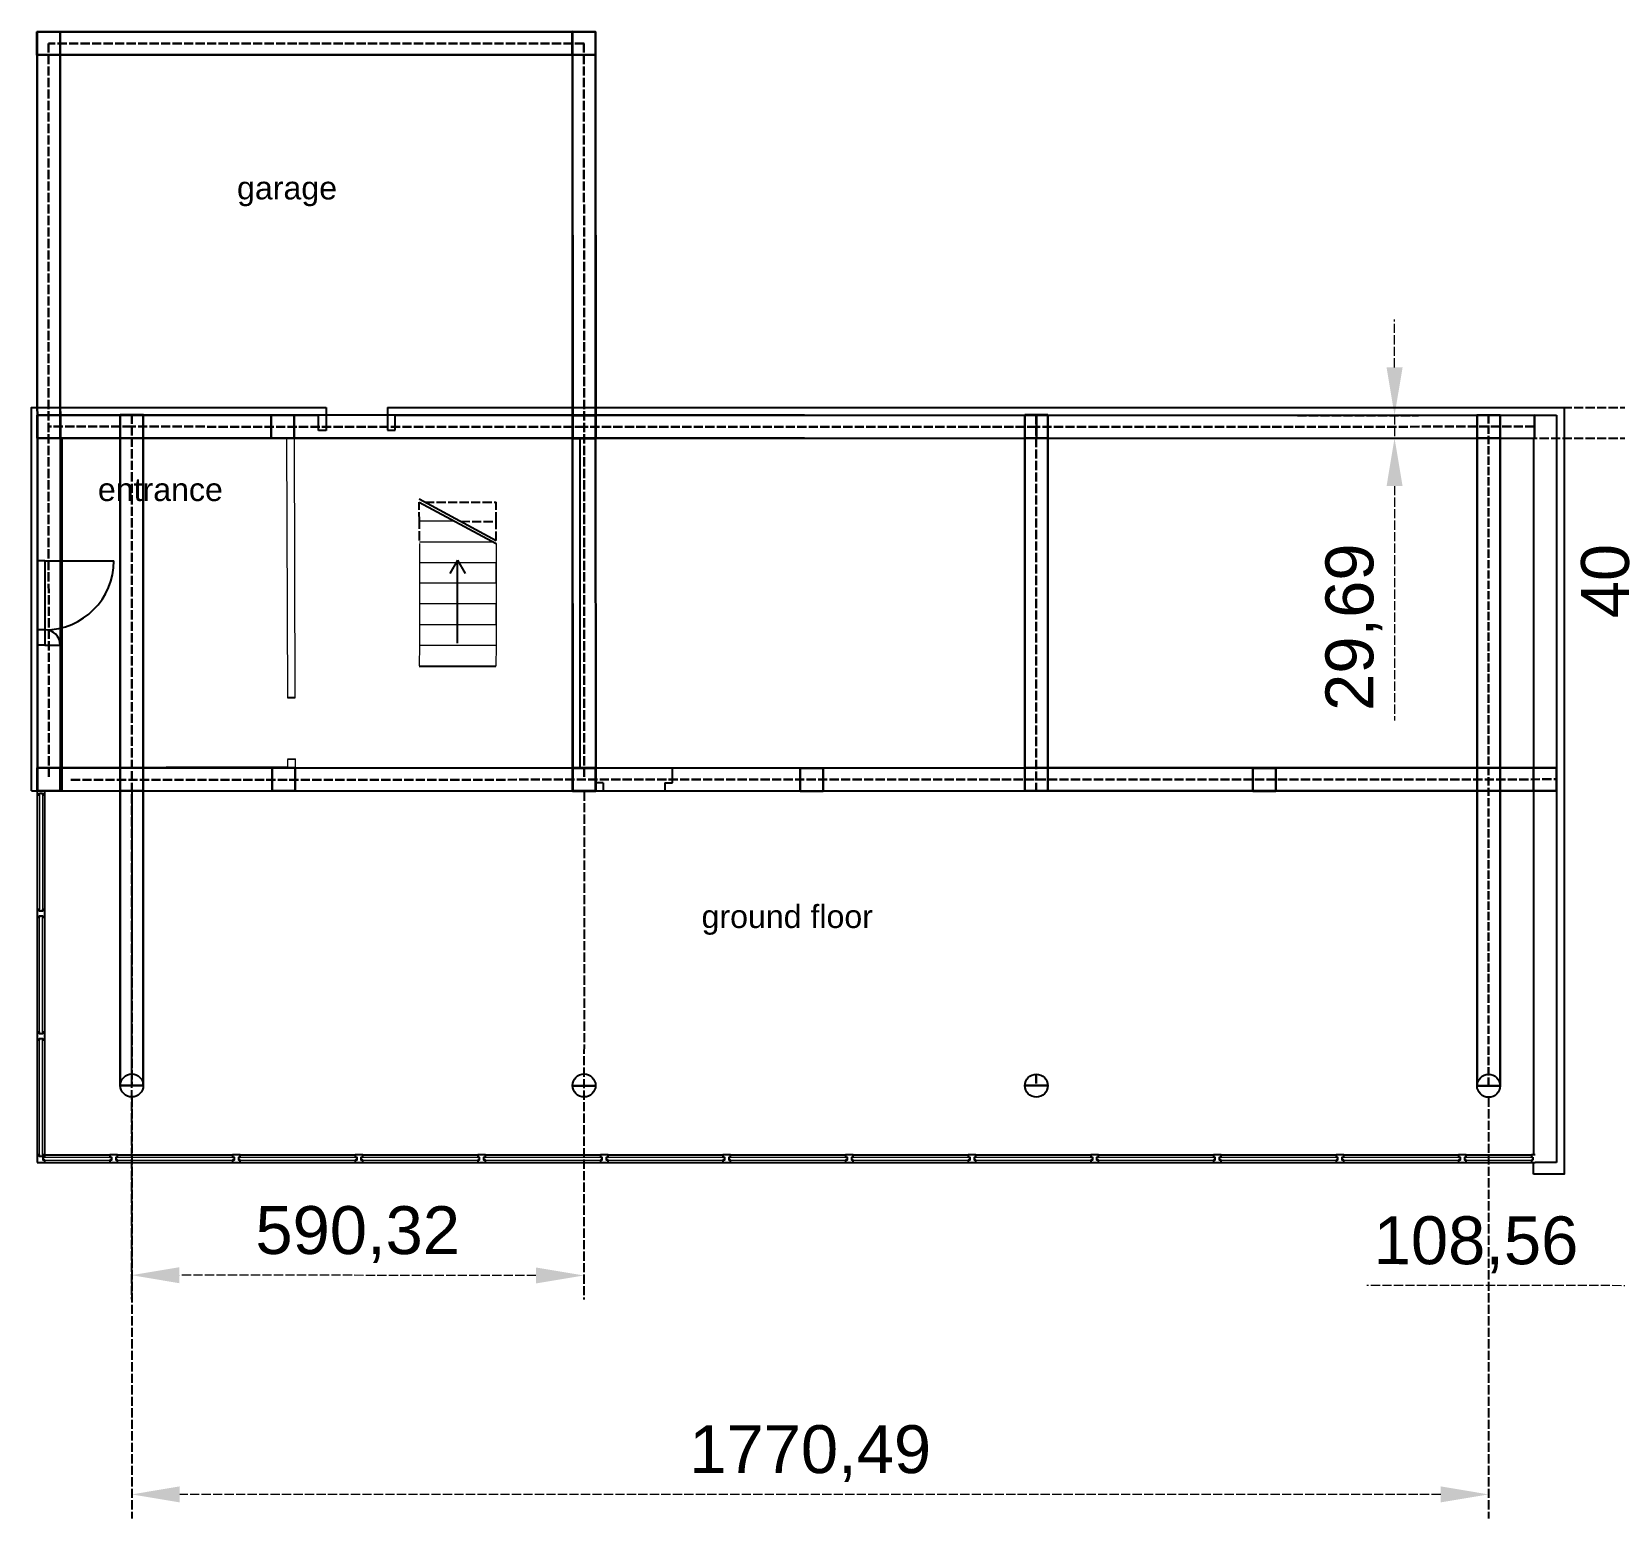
# Model space of a CAD drawing. Header units: millimetres. Extents: x 1777 to 12210, y 718 to 13284.
# Drawn here: x 7168 to 9234, y 11344 to 13284 of the extents above; entities that cross this region are included whole.
import ezdxf

# ---------------------------------------------------------------- set-up
doc = ezdxf.new("R2010")
doc.units = ezdxf.units.MM
doc.linetypes.add('-1', pattern=[0])
doc.linetypes.add('ACAD_ISO02W100', pattern=[15, 12, -3])
for name, color, linetype, lineweight in [('0-construction line', 1, 'Continuous', 30), ('access', 3, 'Continuous', 30), ('constructional', 1, 'Continuous', 30), ('L2_VISTA', 2, 'Continuous', 25), ('pilars', 250, 'Continuous', 30)]:
    doc.layers.add(name, color=color, linetype=linetype, lineweight=lineweight)
for name, color, linetype in [('glass', 4, 'Continuous'), ('infissi', 8, 'Continuous'), ('linee a vista', 5, 'Continuous'), ('sectioned walls', 7, 'Continuous')]:
    doc.layers.add(name, color=color, linetype=linetype)
doc.styles.get("Standard").update_dxf_attribs({"font": 'arial.ttf'})
doc.dimstyles.new('ISO-25', dxfattribs={"dimscale": 25, "dimtxt": 2.5, "dimasz": 2.5, "dimexe": 1.25, "dimexo": 0.625, "dimtad": 1, "dimtxsty": 'Standard', "dimcen": 2.5, "dimadec": 0, "dimazin": 0, "dimtfac": 1, "dimtmove": 0, "dimatfit": 3, "dimfxl": 1, "dimlwd": 9, "dimarcsym": 0})

# ---------------------------------------------------------------- blocks, each defined once
blk = doc.blocks.new('*D14')
at = {"layer": 'access', "color": 0, "linetype": 'ACAD_ISO02W100', "lineweight": -2, "transparency": 16777216}
for p, q in [((9321.1, 12293), (9320.5, 11616.4)), ((9429.7, 12292.9), (9429, 11616.3))]:
    blk.add_line(p, q, dxfattribs=at)
at = {"layer": 'access', "color": 0, "linetype": 'ACAD_ISO02W100', "lineweight": 9, "transparency": 16777216}
for p, q in [((9258, 11647.8), (8910.7, 11648.1)), ((9429.1, 11647.6), (9320.5, 11647.7)), ((9491.6, 11647.5), (9554.1, 11647.5))]:
    blk.add_line(p, q, dxfattribs=at)
at = {"layer": 'access', "color": 0, "linetype": 'ACAD_ISO02W100', "transparency": 16777216}
for points in [[(9258, 11658.2), (9258, 11637.3), (9320.5, 11647.7)], [(9491.6, 11657.9), (9491.5, 11637.1), (9429.1, 11647.6)]]:
    blk.add_solid(points, dxfattribs=at)
at = {"layer": 'Defpoints', "color": 0, "linetype": 'ACAD_ISO02W100', "transparency": 16777216}
for p in [(9321.2, 12308.6), (9429.7, 12308.5), (9320.5, 11647.7)]:
    blk.add_point(p, dxfattribs=at)
at = {"layer": 'access', "color": 0, "linetype": 'ACAD_ISO02W100', "transparency": 16777216, "insert": (9053.2, 11701.2), "char_height": 62.5, "attachment_point": 5, "rotation": 359.9423}
blk.add_mtext('108,56', dxfattribs=at)
blk = doc.blocks.new('*D15')
at = {"layer": 'access', "color": 0, "linetype": 'ACAD_ISO02W100', "lineweight": -2, "transparency": 16777216}
for p, q in [((7299.1, 11892.9), (7299.1, 11344.3)), ((9069.6, 11892.9), (9069.6, 11344.3))]:
    blk.add_line(p, q, dxfattribs=at)
at = {"layer": 'access', "color": 0, "linetype": 'ACAD_ISO02W100', "lineweight": 9, "transparency": 16777216}
blk.add_line((9007.1, 11375.5), (7361.6, 11375.5), dxfattribs=at)
at = {"layer": 'access', "color": 0, "linetype": 'ACAD_ISO02W100', "transparency": 16777216}
for points in [[(7361.6, 11386), (7361.6, 11365.1), (7299.1, 11375.5)], [(9007.1, 11386), (9007.1, 11365.1), (9069.6, 11375.5)]]:
    blk.add_solid(points, dxfattribs=at)
at = {"layer": 'Defpoints', "color": 0, "linetype": 'ACAD_ISO02W100', "transparency": 16777216}
for p in [(7299.1, 11908.5), (9069.6, 11908.5), (7299.1, 11375.5)]:
    blk.add_point(p, dxfattribs=at)
at = {"layer": 'access', "color": 0, "linetype": 'ACAD_ISO02W100', "transparency": 16777216, "insert": (8184.4, 11428.7), "char_height": 62.5, "attachment_point": 5}
blk.add_mtext('1770,49', dxfattribs=at)
blk = doc.blocks.new('*D16')
at = {"layer": 'access', "color": 0, "linetype": 'ACAD_ISO02W100', "lineweight": -2, "transparency": 16777216}
for p, q in [((7299.1, 12292.7), (7298.6, 11630.3)), ((7889.4, 12292.3), (7889, 11629.8))]:
    blk.add_line(p, q, dxfattribs=at)
at = {"layer": 'access', "color": 0, "linetype": 'ACAD_ISO02W100', "lineweight": 9, "transparency": 16777216}
blk.add_line((7826.5, 11661.1), (7361.2, 11661.5), dxfattribs=at)
at = {"layer": 'access', "color": 0, "linetype": 'ACAD_ISO02W100', "transparency": 16777216}
for points in [[(7361.2, 11671.9), (7361.2, 11651), (7298.7, 11661.5)], [(7826.5, 11671.5), (7826.5, 11650.7), (7889, 11661.1)]]:
    blk.add_solid(points, dxfattribs=at)
at = {"layer": 'Defpoints', "color": 0, "linetype": 'ACAD_ISO02W100', "transparency": 16777216}
for p in [(7299.1, 12308.3), (7889.4, 12307.9), (7298.7, 11661.5)]:
    blk.add_point(p, dxfattribs=at)
at = {"layer": 'access', "color": 0, "linetype": 'ACAD_ISO02W100', "transparency": 16777216, "insert": (7593.9, 11714.5), "char_height": 62.5, "attachment_point": 5, "rotation": 359.9594}
blk.add_mtext('590,32', dxfattribs=at)
blk = doc.blocks.new('*D18')
at = {"layer": 'access', "color": 0, "linetype": 'ACAD_ISO02W100', "lineweight": 9, "transparency": 16777216}
for p, q in [((9269.5, 12855.9), (9269.5, 12918.4)), ((9269.5, 12793.4), (9269.5, 12753.4)), ((9269.5, 12690.9), (9269.5, 12505.4))]:
    blk.add_line(p, q, dxfattribs=at)
at = {"layer": 'access', "color": 0, "linetype": 'ACAD_ISO02W100', "lineweight": -2, "transparency": 16777216}
for p, q in [((8416.2, 12793.4), (9300.8, 12793.4)), ((8416.2, 12753.4), (9300.8, 12753.4))]:
    blk.add_line(p, q, dxfattribs=at)
at = {"layer": 'access', "color": 0, "linetype": 'ACAD_ISO02W100', "transparency": 16777216}
for points in [[(9259.1, 12855.9), (9280, 12855.9), (9269.5, 12793.4)], [(9259.1, 12690.9), (9280, 12690.9), (9269.5, 12753.4)]]:
    blk.add_solid(points, dxfattribs=at)
at = {"layer": 'Defpoints', "color": 0, "linetype": 'ACAD_ISO02W100', "transparency": 16777216}
for p in [(8400.6, 12793.4), (8400.6, 12753.4), (9269.5, 12753.4)]:
    blk.add_point(p, dxfattribs=at)
at = {"layer": 'access', "color": 0, "linetype": 'ACAD_ISO02W100', "transparency": 16777216, "insert": (9222, 12566.9), "char_height": 62.5, "attachment_point": 5, "rotation": 90}
blk.add_mtext('40', dxfattribs=at)
blk = doc.blocks.new('*D19')
at = {"layer": 'access', "color": 0, "linetype": 'ACAD_ISO02W100', "lineweight": 9, "transparency": 16777216}
for p, q in [((8946.9, 12845.6), (8946.9, 12908.1)), ((8946.9, 12783.1), (8946.9, 12753.4)), ((8946.9, 12690.9), (8946.9, 12385.1))]:
    blk.add_line(p, q, dxfattribs=at)
at = {"layer": 'access', "color": 0, "linetype": 'ACAD_ISO02W100', "lineweight": -2, "transparency": 16777216}
for p, q in [((8820.1, 12783.1), (8978.2, 12783.1)), ((8820.1, 12753.4), (8978.2, 12753.4))]:
    blk.add_line(p, q, dxfattribs=at)
at = {"layer": 'access', "color": 0, "linetype": 'ACAD_ISO02W100', "transparency": 16777216}
for points in [[(8936.5, 12845.6), (8957.4, 12845.6), (8946.9, 12783.1)], [(8936.5, 12690.9), (8957.4, 12690.9), (8946.9, 12753.4)]]:
    blk.add_solid(points, dxfattribs=at)
at = {"layer": 'Defpoints', "color": 0, "linetype": 'ACAD_ISO02W100', "transparency": 16777216}
for p in [(8804.4, 12783.1), (8804.4, 12753.4), (8946.9, 12753.4)]:
    blk.add_point(p, dxfattribs=at)
at = {"layer": 'access', "color": 0, "linetype": 'ACAD_ISO02W100', "transparency": 16777216, "insert": (8893.8, 12506.8), "char_height": 62.5, "attachment_point": 5, "rotation": 90}
blk.add_mtext('29,69', dxfattribs=at)

msp = doc.modelspace()

# ---------------------------------------------------------------- linework, layer by layer
for p, q in [((7175.567, 13283.397), (7904.295, 13283.397)), ((7904.295, 12783.44), (7904.295, 13283.397)), ((7205.567, 12783.44), (7205.567, 13253.397)), ((7205.567, 13253.397), (7874.295, 13253.397)), ((7874.295, 12783.44), (7874.295, 13253.397)), ((7552.585, 12793.44), (7552.585, 12763.475)), ((7632.813, 12793.44), (7632.813, 12763.72)), ((7205.567, 12783.44), (7542.586, 12783.44)), ((7642.813, 12783.44), (7874.295, 12783.44)), ((7904.295, 12783.44), (9158.429, 12783.44)), ((9158.429, 12783.44), (9158.429, 11808.443)), ((7185.83, 12753.44), (7501.103, 12753.44)), ((7511.103, 12753.44), (7552.616, 12753.44)), ((7632.845, 12753.44), (7674.296, 12753.44)), ((7674.296, 12753.44), (7874.301, 12753.44)), ((7874.299, 12293.327), (7874.294, 12753.44)), ((7874.452, 12672.046), (7874.301, 12753.44)), ((7884.299, 12753.44), (8234.294, 12753.44)), ((7884.299, 12433.369), (7884.299, 12753.44)), ((8234.294, 12753.44), (8454.294, 12753.44)), ((8454.294, 12753.44), (9128.429, 12753.44)), ((7884.299, 12323.369), (7884.299, 12433.369)), ((7502.411, 12324.391), (7185.571, 12323.425)), ((7884.299, 12323.369), (7904.306, 12323.368)), ((7904.306, 12303.605), (7904.306, 12323.368)), ((8004.502, 12323.366), (8234.299, 12323.359)), ((8004.502, 12303.834), (8004.502, 12323.366)), ((8234.299, 12323.359), (8454.299, 12323.359)), ((8454.299, 12323.359), (8791.83, 12323.347)), ((8791.829, 12293.339), (8791.83, 12323.347)), ((9054.64, 12323.337), (9129.358, 12323.334)), ((9054.64, 12293.342), (9054.64, 12323.337)), ((7168.429, 12293.44), (7208.429, 12293.44)), ((7175.571, 12293.3), (7512.416, 12293.3)), ((7914.274, 12303.605), (7904.306, 12303.605)), ((7994.502, 12303.834), (8004.502, 12303.834)), ((9143.474, 11808.443), (9130.493, 11808.443)), ((9158.429, 11808.443), (9130.493, 11808.443))]:
    msp.add_line(p, q)
at = {"linetype": '-1'}
msp.add_line((9128.429, 11793.44), (9128.429, 11808.443), dxfattribs=at)
for points in [[(7168.429, 12293.44), (7168.429, 12793.44), (7552.585, 12793.44)], [(7632.813, 12793.44), (9168.429, 12793.44), (9168.429, 11793.44), (9128.429, 11793.44)], [(7208.429, 12293.44), (7208.429, 12753.44), (9128.429, 12753.44), (9128.429, 11818.443)]]:
    msp.add_lwpolyline(points)
at = {"layer": '0-construction line', "color": 0, "lineweight": 0}
for p, q in [((7175.57, 12593.42), (7175.567, 13283.397)), ((7175.571, 12293.3), (7175.57, 12483.42)), ((8791.829, 12293.339), (7874.299, 12293.327)), ((9129.423, 12293.343), (9054.638, 12293.342))]:
    msp.add_line(p, q, dxfattribs=at)
at = {"layer": '0-construction line', "linetype": 'ByBlock'}
msp.add_lwpolyline([(7874.295, 13283.397), (7904.295, 13283.397), (7904.722, 12753.44), (7874.722, 12753.44)], close=True, dxfattribs=at)
at = {"layer": '0-construction line'}
msp.add_lwpolyline([(7284.13, 11908.939), (7314.13, 11908.939), (7314.13, 12783.868), (7284.13, 12783.868)], close=True, dxfattribs=at)
for points in [[(7904.722, 12783.44), (7874.722, 12783.44)], [(8494.459, 12293.236), (8494.459, 12783.657), (8464.459, 12783.657), (8464.459, 12293.236)], [(7874.722, 11908.511), (7904.722, 11908.511)], [(8464.459, 11908.728), (8494.459, 11908.728)]]:
    msp.add_lwpolyline(points, dxfattribs=at)
at = {"layer": '0-construction line', "ltscale": 0.9}
msp.add_lwpolyline([(9054.624, 11908.511), (9084.624, 11908.511), (9084.624, 12783.44), (9054.624, 12783.44)], close=True, dxfattribs=at)
at = {"layer": 'access', "linetype": 'ACAD_ISO02W100'}
for p, q in [((7889.295, 13268.397), (7190.483, 13268.397)), ((7190.483, 13268.397), (7190.681, 12308.412)), ((7889.131, 13268.397), (7889.445, 12307.924)), ((7299.13, 12768.441), (7190.543, 12768.44)), ((7299.13, 12783.868), (7299.13, 11908.939)), ((7889.295, 12768.079), (7299.13, 12768.441)), ((8479.461, 12768.079), (7889.295, 12768.079)), ((8479.459, 12783.657), (8479.459, 12293.236)), ((9129.399, 12768.479), (8479.461, 12768.079)), ((7219.646, 12307.705), (9158.429, 12308.338)), ((8479.459, 11923.728), (8479.459, 11908.728))]:
    msp.add_line(p, q, dxfattribs=at)
at = {"layer": 'access', "linetype": 'ACAD_ISO02W100', "ltscale": 0.9}
msp.add_line((9069.624, 12783.44), (9069.624, 11908.511), dxfattribs=at)
at = {"layer": 'constructional'}
for points in [[(7175.116, 13283.397), (7873.868, 13283.662), (7873.868, 13253.662), (7175.116, 13253.397)], [(7205.567, 13283.397), (7205.891, 12293.293), (7175.891, 12293.293), (7175.567, 13283.397)], [(7175.543, 12783.44), (7874.295, 12783.706), (7874.295, 12753.706), (7175.543, 12753.44)], [(7904.295, 12783.472), (7904.56, 12292.971), (7874.56, 12292.971), (7874.295, 12783.472)], [(7874.297, 12783.706), (8479.461, 12783.079), (8479.461, 12753.079), (7874.308, 12753.706)], [(8479.461, 12783.079), (9129.399, 12783.177), (9129.399, 12753.177), (8479.461, 12753.079)], [(7175.571, 12323.425), (7904.552, 12322.929), (7904.552, 12292.929), (7175.571, 12293.3)], [(7874.552, 12322.919), (8494.459, 12323.236), (8494.46, 12293.335), (7874.552, 12292.919)], [(8494.459, 12323.236), (9158.429, 12323.334), (9158.429, 12293.334), (8494.46, 12293.335)]]:
    msp.add_lwpolyline(points, close=True, dxfattribs=at)
at = {"layer": 'glass', "color": 0, "linetype": 'Continuous', "lineweight": 0}
for p, q in [((7501.103, 12753.44), (7502.136, 12414.619)), ((7511.103, 12753.44), (7512.069, 12414.649)), ((7502.381, 12334.391), (7502.411, 12324.391)), ((7512.298, 12334.422), (7512.416, 12293.3))]:
    msp.add_line(p, q, dxfattribs=at)
at = {"layer": 'glass', "color": 8}
for p, q in [((7175.571, 12288.3), (7175.571, 12138.409)), ((7185.571, 12138.409), (7185.571, 12288.3)), ((7175.571, 12128.409), (7175.571, 11978.409)), ((7185.571, 11978.409), (7185.571, 12128.409)), ((7175.571, 11968.409), (7175.571, 11818.409)), ((7185.571, 11818.409), (7185.571, 11968.409)), ((7185.571, 11818.409), (7270.571, 11818.409)), ((7280.571, 11818.409), (7430.571, 11818.409)), ((7440.571, 11818.409), (7590.571, 11818.409)), ((7600.571, 11818.409), (7750.571, 11818.409)), ((7760.571, 11818.409), (7910.571, 11818.409)), ((7920.571, 11818.409), (8070.571, 11818.409)), ((8080.571, 11818.409), (8230.571, 11818.409)), ((8240.571, 11818.409), (8390.571, 11818.409)), ((8400.571, 11818.409), (8550.571, 11818.409)), ((8560.571, 11818.409), (8710.571, 11818.409)), ((8720.571, 11818.409), (8870.571, 11818.409)), ((8880.571, 11818.409), (9030.571, 11818.409)), ((9040.571, 11818.443), (9125.493, 11818.443)), ((7185.571, 11808.409), (7270.571, 11808.409)), ((7280.571, 11808.409), (7430.571, 11808.409)), ((7440.571, 11808.409), (7590.571, 11808.409)), ((7600.571, 11808.409), (7750.571, 11808.409)), ((7760.571, 11808.409), (7910.571, 11808.409)), ((7920.571, 11808.409), (8070.571, 11808.409)), ((8080.571, 11808.409), (8230.571, 11808.409)), ((8240.571, 11808.409), (8390.571, 11808.409)), ((8400.571, 11808.409), (8550.571, 11808.409)), ((8560.571, 11808.409), (8710.571, 11808.409)), ((8720.571, 11808.409), (8870.571, 11808.409)), ((8880.571, 11808.409), (9030.571, 11808.409)), ((9040.571, 11808.443), (9125.493, 11808.443))]:
    msp.add_line(p, q, dxfattribs=at)
at = {"layer": 'glass', "color": 4, "linetype": 'Continuous', "lineweight": 0}
for p, q in [((7178.571, 12288.3), (7178.571, 12138.3)), ((7182.571, 12288.3), (7182.571, 12138.3)), ((7178.571, 11978.409), (7178.571, 12128.409)), ((7182.571, 11978.409), (7182.571, 12128.409)), ((7178.571, 11818.409), (7178.571, 11968.409)), ((7182.571, 11818.409), (7182.571, 11968.409)), ((7185.571, 11815.409), (7270.571, 11815.409)), ((7280.571, 11815.409), (7430.571, 11815.409)), ((7440.571, 11815.409), (7590.571, 11815.409)), ((7600.571, 11815.409), (7750.571, 11815.409)), ((7760.571, 11815.409), (7910.571, 11815.409)), ((7920.571, 11815.409), (8070.571, 11815.409)), ((8080.571, 11815.409), (8230.571, 11815.409)), ((8240.571, 11815.409), (8390.571, 11815.409)), ((8400.571, 11815.409), (8550.571, 11815.409)), ((8560.571, 11815.409), (8710.571, 11815.409)), ((8720.571, 11815.409), (8870.571, 11815.409)), ((8880.571, 11815.409), (9030.571, 11815.409)), ((9040.571, 11815.409), (9125.493, 11815.443)), ((7185.571, 11811.409), (7270.571, 11811.409)), ((7280.571, 11811.409), (7430.571, 11811.409)), ((7440.571, 11811.409), (7590.571, 11811.409)), ((7600.571, 11811.409), (7750.571, 11811.409)), ((7760.571, 11811.409), (7910.571, 11811.409)), ((7920.571, 11811.409), (8070.571, 11811.409)), ((8080.571, 11811.409), (8230.571, 11811.409)), ((8240.571, 11811.409), (8390.571, 11811.409)), ((8400.571, 11811.409), (8550.571, 11811.409)), ((8560.571, 11811.409), (8710.571, 11811.409)), ((8720.571, 11811.409), (8870.571, 11811.409)), ((8880.571, 11811.409), (9030.571, 11811.409)), ((9040.571, 11811.443), (9125.493, 11811.443))]:
    msp.add_line(p, q, dxfattribs=at)
at = {"layer": 'infissi'}
for p, q in [((7185.701, 12593.421), (7175.57, 12593.42)), ((7175.57, 12593.42), (7175.57, 12483.42)), ((7185.701, 12593.421), (7275.701, 12593.421)), ((7185.701, 12593.421), (7185.701, 12483.421)), ((7185.701, 12503.421), (7175.57, 12503.42)), ((7185.701, 12483.421), (7175.57, 12483.42)), ((7185.701, 12483.421), (7205.701, 12483.421)), ((7512.416, 12414.65), (7502.136, 12414.619)), ((7512.644, 12334.423), (7502.381, 12334.391)), ((7914.274, 12303.605), (7914.305, 12293.326)), ((7994.502, 12303.834), (7994.533, 12293.571))]:
    msp.add_line(p, q, dxfattribs=at)
for centre, radius, start, end in [((7185.701, 12593.421), 90, 270, 0), ((7185.701, 12483.421), 20, 0, 90)]:
    msp.add_arc(centre, radius, start, end, dxfattribs=at)
at = {"layer": 'L2_VISTA'}
for p, q in [((7724.296, 12594.333), (7714.296, 12577.013)), ((7724.296, 12486.106), (7724.296, 12594.333)), ((7724.296, 12594.333), (7734.296, 12577.013))]:
    msp.add_line(p, q, dxfattribs=at)
at = {"layer": 'linee a vista', "color": 3}
for p, q in [((7674.296, 12674.045), (7774.45, 12619.767)), ((7674.296, 12670.045), (7774.45, 12615.767))]:
    msp.add_line(p, q, dxfattribs=at)
at = {"layer": 'linee a vista', "linetype": 'ACAD_ISO02W100'}
for p, q in [((7674.322, 12644.999), (7674.296, 12670.045)), ((7681.871, 12669.941), (7774.399, 12669.86)), ((7774.425, 12644.814), (7774.399, 12669.86)), ((7674.347, 12619.952), (7674.322, 12644.999)), ((7728.081, 12644.897), (7774.425, 12644.814)), ((7774.45, 12619.767), (7774.425, 12644.814))]:
    msp.add_line(p, q, dxfattribs=at)
at = {"layer": 'linee a vista', "lineweight": 0}
for p, q in [((7720.7, 12644.897), (7674.356, 12644.897)), ((7674.347, 12615.952), (7674.372, 12590.906)), ((7770.52, 12617.897), (7674.356, 12617.897)), ((7774.45, 12615.767), (7774.475, 12590.721)), ((7774.609, 12590.897), (7674.356, 12590.897)), ((7674.372, 12590.906), (7674.372, 12537.342)), ((7774.475, 12590.721), (7774.475, 12537.157)), ((7774.659, 12564.333), (7674.406, 12564.333)), ((7674.372, 12537.342), (7674.372, 12483.248)), ((7774.659, 12537.333), (7674.406, 12537.333)), ((7774.475, 12537.157), (7774.475, 12483.064)), ((7774.55, 12510.064), (7674.296, 12510.064)), ((7674.372, 12483.248), (7674.193, 12456.291)), ((7774.55, 12483.064), (7674.296, 12483.064)), ((7774.475, 12483.064), (7774.296, 12456.106))]:
    msp.add_line(p, q, dxfattribs=at)
at = {"layer": 'linee a vista', "color": 5, "lineweight": 0}
for p, q in [((7774.475, 12563.721), (7774.475, 12590.721)), ((7774.525, 12510.157), (7774.525, 12537.157))]:
    msp.add_line(p, q, dxfattribs=at)
at = {"layer": 'linee a vista'}
msp.add_line((7674.296, 12456.106), (7774.296, 12456.106), dxfattribs=at)
at = {"layer": 'pilars', "linetype": 'ByBlock'}
for points in [[(7175.483, 13283.397), (7205.483, 13283.397), (7205.483, 13253.397), (7175.483, 13253.397)], [(7874.295, 13283.397), (7904.295, 13283.397), (7904.295, 13253.397), (7874.295, 13253.397)], [(7175.567, 12783.44), (7205.567, 12783.44), (7205.567, 12753.44), (7175.567, 12753.44)], [(7175.567, 12783.44), (7205.567, 12783.44), (7205.567, 12753.44), (7175.567, 12753.44)], [(7284.13, 12783.44), (7314.13, 12783.44), (7314.13, 12753.44), (7284.13, 12753.44)], [(7481.017, 12783.44), (7511.017, 12783.44), (7511.017, 12753.44), (7481.017, 12753.44)], [(7874.295, 12783.121), (7904.295, 12783.121), (7904.295, 12753.121), (7874.295, 12753.121)], [(8464.459, 12783.44), (8494.459, 12783.44), (8494.459, 12753.44), (8464.459, 12753.44)], [(9054.624, 12783.44), (9084.624, 12783.44), (9084.624, 12753.44), (9054.624, 12753.44)], [(7175.681, 12323.412), (7205.681, 12323.412), (7205.681, 12293.412), (7175.681, 12293.412)], [(7284.13, 12323.342), (7314.13, 12323.342), (7314.13, 12293.342), (7284.13, 12293.342)], [(7482.33, 12323.214), (7512.33, 12323.214), (7512.33, 12293.214), (7482.33, 12293.214)], [(7874.306, 12323.289), (7904.306, 12323.289), (7904.306, 12293.289), (7874.306, 12293.289)], [(7874.306, 12322.977), (7904.306, 12322.977), (7904.306, 12292.977), (7874.306, 12292.977)], [(8171.457, 12322.959), (8201.457, 12322.959), (8201.457, 12292.959), (8171.457, 12292.959)], [(8464.459, 12323.236), (8494.459, 12323.236), (8494.459, 12293.236), (8464.459, 12293.236)], [(8761.83, 12322.959), (8791.83, 12322.959), (8791.83, 12292.959), (8761.83, 12292.959)], [(9054.624, 12323.325), (9084.624, 12323.325), (9084.624, 12293.325), (9054.624, 12293.325)], [(9128.429, 12323.334), (9158.429, 12323.334), (9158.429, 12293.334), (9128.429, 12293.334)]]:
    msp.add_lwpolyline(points, close=True, dxfattribs=at)
at = {"layer": 'sectioned walls'}
for p, q in [((7542.586, 12763.475), (7542.586, 12783.44)), ((7632.813, 12763.72), (7642.813, 12763.72)), ((7642.813, 12763.72), (7642.813, 12783.44)), ((7552.586, 12763.475), (7542.586, 12763.475)), ((7175.571, 12293.3), (7175.571, 12288.3)), ((7178.571, 12288.3), (7178.571, 12290.3)), ((7178.571, 12290.3), (7182.571, 12290.3)), ((7182.571, 12290.3), (7182.571, 12288.3)), ((7185.571, 12288.3), (7185.571, 12293.3)), ((7175.571, 12288.3), (7178.571, 12288.3)), ((7182.571, 12288.3), (7185.571, 12288.3)), ((9130.493, 11818.443), (9125.493, 11818.443)), ((9125.493, 11818.443), (9125.493, 11815.443)), ((9125.493, 11815.443), (9127.493, 11815.443)), ((9127.493, 11815.443), (9127.493, 11811.443)), ((9127.493, 11811.443), (9125.493, 11811.443)), ((9125.493, 11811.443), (9125.493, 11808.443)), ((9125.493, 11808.443), (9130.493, 11808.443))]:
    msp.add_line(p, q, dxfattribs=at)
for points in [[(7175.571, 12138.409), (7175.571, 12128.409), (7178.571, 12128.409), (7178.571, 12130.409), (7182.571, 12130.409), (7182.571, 12128.409), (7185.571, 12128.409), (7185.571, 12138.409), (7182.571, 12138.409), (7182.571, 12136.409), (7178.571, 12136.409), (7178.571, 12138.409)], [(7175.571, 11978.409), (7175.571, 11968.409), (7178.571, 11968.409), (7178.571, 11970.409), (7182.571, 11970.409), (7182.571, 11968.409), (7185.571, 11968.409), (7185.571, 11978.409), (7182.571, 11978.409), (7182.571, 11976.409), (7178.571, 11976.409), (7178.571, 11978.409)], [(7175.571, 11808.409), (7185.571, 11808.409), (7185.571, 11811.409), (7183.571, 11811.409), (7183.571, 11815.409), (7185.571, 11815.409), (7185.571, 11818.409), (7182.571, 11818.409), (7182.571, 11816.409), (7178.571, 11816.409), (7178.571, 11818.409), (7175.571, 11818.409)], [(7280.571, 11818.409), (7270.571, 11818.409), (7270.571, 11815.409), (7272.571, 11815.409), (7272.571, 11811.409), (7270.571, 11811.409), (7270.571, 11808.409), (7280.571, 11808.409), (7280.571, 11811.409), (7278.571, 11811.409), (7278.571, 11815.409), (7280.571, 11815.409)], [(7440.571, 11818.409), (7430.571, 11818.409), (7430.571, 11815.409), (7432.571, 11815.409), (7432.571, 11811.409), (7430.571, 11811.409), (7430.571, 11808.409), (7440.571, 11808.409), (7440.571, 11811.409), (7438.571, 11811.409), (7438.571, 11815.409), (7440.571, 11815.409)], [(7600.571, 11818.409), (7590.571, 11818.409), (7590.571, 11815.409), (7592.571, 11815.409), (7592.571, 11811.409), (7590.571, 11811.409), (7590.571, 11808.409), (7600.571, 11808.409), (7600.571, 11811.409), (7598.571, 11811.409), (7598.571, 11815.409), (7600.571, 11815.409)], [(7760.571, 11818.409), (7750.571, 11818.409), (7750.571, 11815.409), (7752.571, 11815.409), (7752.571, 11811.409), (7750.571, 11811.409), (7750.571, 11808.409), (7760.571, 11808.409), (7760.571, 11811.409), (7758.571, 11811.409), (7758.571, 11815.409), (7760.571, 11815.409)], [(7920.571, 11818.409), (7910.571, 11818.409), (7910.571, 11815.409), (7912.571, 11815.409), (7912.571, 11811.409), (7910.571, 11811.409), (7910.571, 11808.409), (7920.571, 11808.409), (7920.571, 11811.409), (7918.571, 11811.409), (7918.571, 11815.409), (7920.571, 11815.409)], [(8080.571, 11818.409), (8070.571, 11818.409), (8070.571, 11815.409), (8072.571, 11815.409), (8072.571, 11811.409), (8070.571, 11811.409), (8070.571, 11808.409), (8080.571, 11808.409), (8080.571, 11811.409), (8078.571, 11811.409), (8078.571, 11815.409), (8080.571, 11815.409)], [(8240.571, 11818.409), (8230.571, 11818.409), (8230.571, 11815.409), (8232.571, 11815.409), (8232.571, 11811.409), (8230.571, 11811.409), (8230.571, 11808.409), (8240.571, 11808.409), (8240.571, 11811.409), (8238.571, 11811.409), (8238.571, 11815.409), (8240.571, 11815.409)], [(8400.571, 11818.409), (8390.571, 11818.409), (8390.571, 11815.409), (8392.571, 11815.409), (8392.571, 11811.409), (8390.571, 11811.409), (8390.571, 11808.409), (8400.571, 11808.409), (8400.571, 11811.409), (8398.571, 11811.409), (8398.571, 11815.409), (8400.571, 11815.409)], [(8560.571, 11818.409), (8550.571, 11818.409), (8550.571, 11815.409), (8552.571, 11815.409), (8552.571, 11811.409), (8550.571, 11811.409), (8550.571, 11808.409), (8560.571, 11808.409), (8560.571, 11811.409), (8558.571, 11811.409), (8558.571, 11815.409), (8560.571, 11815.409)], [(8720.571, 11818.409), (8710.571, 11818.409), (8710.571, 11815.409), (8712.571, 11815.409), (8712.571, 11811.409), (8710.571, 11811.409), (8710.571, 11808.409), (8720.571, 11808.409), (8720.571, 11811.409), (8718.571, 11811.409), (8718.571, 11815.409), (8720.571, 11815.409)], [(8880.571, 11818.409), (8870.571, 11818.409), (8870.571, 11815.409), (8872.571, 11815.409), (8872.571, 11811.409), (8870.571, 11811.409), (8870.571, 11808.409), (8880.571, 11808.409), (8880.571, 11811.409), (8878.571, 11811.409), (8878.571, 11815.409), (8880.571, 11815.409)], [(9040.571, 11818.409), (9030.571, 11818.409), (9030.571, 11815.409), (9032.571, 11815.409), (9032.571, 11811.409), (9030.571, 11811.409), (9030.571, 11808.409), (9040.571, 11808.409), (9040.571, 11811.409), (9038.571, 11811.409), (9038.571, 11815.409), (9040.571, 11815.409)]]:
    msp.add_lwpolyline(points, close=True, dxfattribs=at)
for centre in [(7299.13, 11908.939), (7889.295, 11908.939), (8479.459, 11908.728), (9069.624, 11908.511)]:
    msp.add_circle(centre, 15, dxfattribs=at)

# ---------------------------------------------------------------- texts
at = {"layer": 'linee a vista', "color": 3, "linetype": 'ACAD_ISO02W100', "lineweight": 0, "char_height": 30, "attachment_point": 1}
for s, heights, insert in [('garage', [3.354], (7436.455, 13094.821)), ('entrance', [0], (7254.882, 12701.374)), ('ground floor', [0], (8042.601, 12144.422))]:
    msp.add_mtext_dynamic_manual_height_columns(s, width=567.98381, gutter_width=12.5, heights=heights, dxfattribs=dict(at, insert=insert))

# ---------------------------------------------------------------- dimensions: what is measured, and where the dimension line sits
at = {"layer": 'access', "linetype": 'ACAD_ISO02W100'}
for base, p1, p2, picture, middle in [((9269.537, 12753.44), (8400.621, 12793.44), (8400.621, 12753.44), '*D18', (9222.001, 12566.9)), ((8946.941, 12753.44), (8804.43, 12783.128), (8804.43, 12753.44), '*D19', (8893.756, 12506.766))]:
    dim = msp.add_linear_dim(base=base, p1=p1, p2=p2, angle=90, dimstyle='ISO-25', dxfattribs=at)
    dim.commit()
    dim.dimension.update_dxf_attribs({"geometry": picture, "text_midpoint": middle})
for p1, p2, distance, picture, middle in [((7889.445, 12307.924), (7299.13, 12308.342), 646.841, '*D16', (7593.867, 11714.477)), ((9429.721, 12308.515), (9321.162, 12308.624), 660.926, '*D14', (9053.156, 11701.152))]:
    dim = msp.add_aligned_dim(p1=p1, p2=p2, distance=distance, dimstyle='ISO-25', dxfattribs=at)
    dim.commit()
    dim.dimension.update_dxf_attribs({"geometry": picture, "text_midpoint": middle})
dim = msp.add_linear_dim(base=(7299.13, 11375.548), p1=(9069.624, 11908.511), p2=(7299.13, 11908.511), dimstyle='ISO-25', dxfattribs=at)
dim.commit()
dim.dimension.update_dxf_attribs({"geometry": '*D15', "text_midpoint": (8184.377, 11428.733)})

doc.saveas('drawing.dxf')
